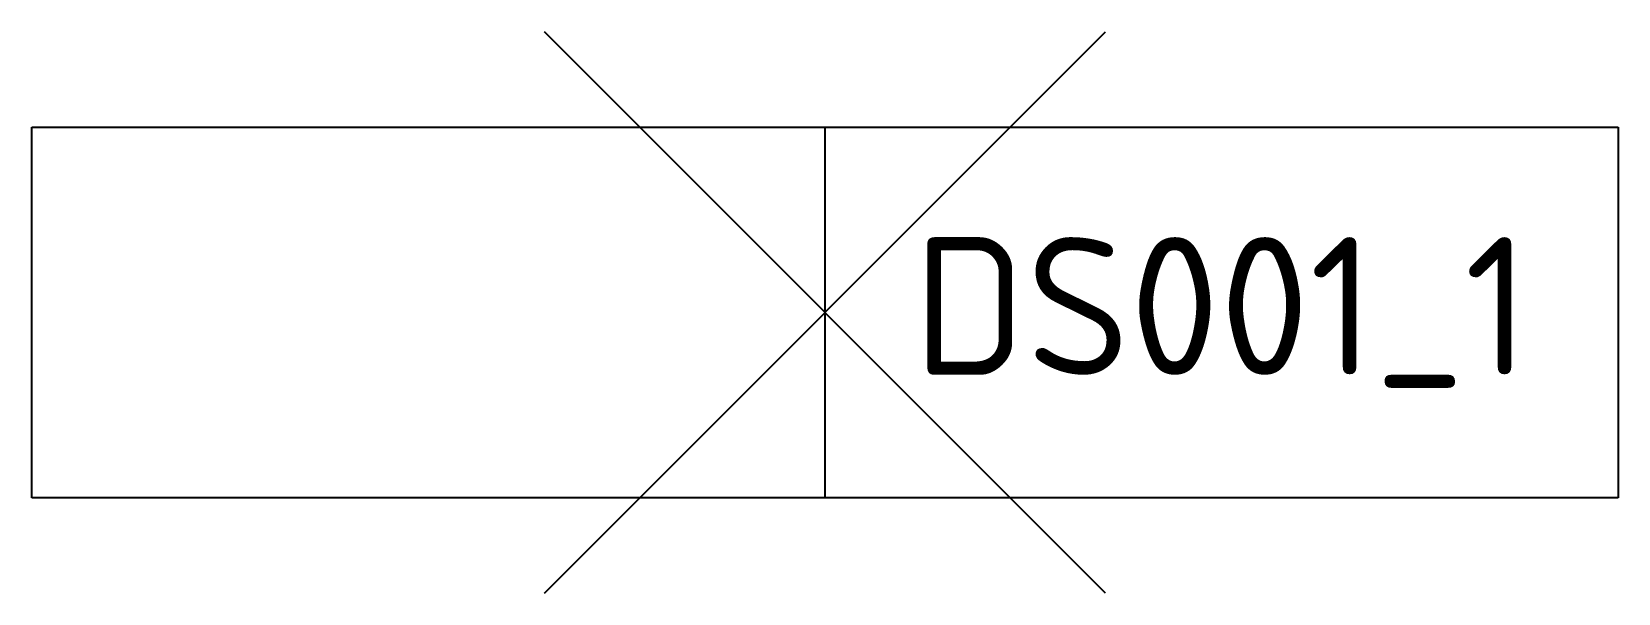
# Model space of a CAD drawing. Header units: metres. Extents: x -1.5 to 1.5, y -0.53 to 0.53.
import ezdxf

# ---------------------------------------------------------------- set-up
doc = ezdxf.new("R2010")
doc.units = ezdxf.units.M
doc.styles.add('NLCS-ISO', font='NLCS-ISO.ttf')

msp = doc.modelspace()

# ---------------------------------------------------------------- linework, layer by layer
for p, q in [((-1.5, 0.35), (1.5, 0.35)), ((-1.5, -0.35), (-1.5, 0.35)), ((0, 0.35), (0, -0.35)), ((1.5, 0.35), (1.5, -0.35)), ((1.5, -0.35), (-1.5, -0.35))]:
    msp.add_line(p, q)

# ---------------------------------------------------------------- texts
at = {"insert": (0.75, 0), "char_height": 0.26, "attachment_point": 5, "line_spacing_factor": 0.85, "style": 'NLCS-ISO', "bg_fill": 3, "box_fill_scale": 1, "bg_fill_color": 7, "bg_fill_transparency": 0}
msp.add_mtext('DS001_1', dxfattribs=at)

# ---------------------------------------------------------------- next in the draw order: linework, layer by layer
for p, q in [((0.5303, -0.5303), (-0.5303, 0.5303)), ((-0.5303, -0.5303), (0.5303, 0.5303))]:
    msp.add_line(p, q)

doc.saveas('drawing.dxf')
